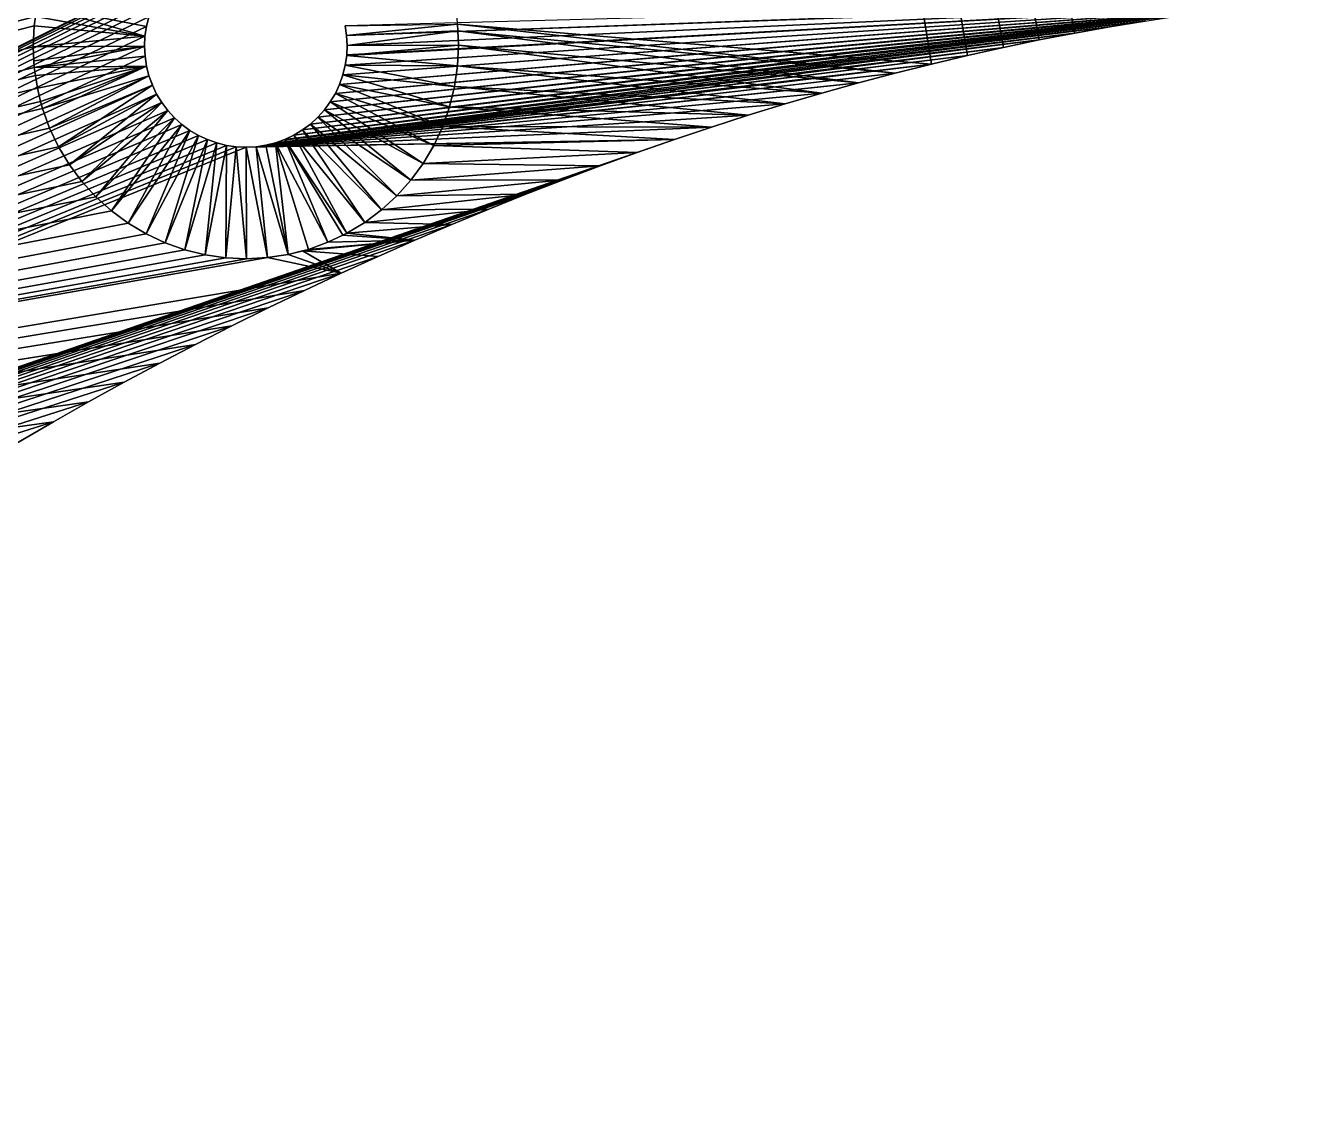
# Model space of a CAD drawing. Extents: x -90 to 90, y -51 to 49.
# Drawn here: x -31.41 to -11.93, y -34.65 to -18.43 of the extents above; entities that cross this region are included whole.
import ezdxf

# ---------------------------------------------------------------- set-up
doc = ezdxf.new("R2010")
doc.units = 0

msp = doc.modelspace()

# ---------------------------------------------------------------- linework, layer by layer
for points in [[(-17.731, -19.005, 0), (-24.889, -18.405, 0), (-28.577, 48.347, 0)], [(-17.185, -18.875, 0), (-17.731, -19.005, 0), (-28.577, 48.347, 0)], [(-16.642, -18.754, 0), (-17.185, -18.875, 0), (-28.577, 48.347, 0)], [(-16.102, -18.641, 0), (-16.642, -18.754, 0), (-28.577, 48.347, 0)], [(-15.566, -18.538, 0), (-16.102, -18.641, 0), (-28.577, 48.347, 0)], [(-15.034, -18.442, 0), (-15.566, -18.538, 0), (-28.577, 48.347, 0)], [(-14.506, -18.356, 0), (-15.034, -18.442, 0), (-28.577, 48.347, 0)], [(-66.986, -10.578, 2), (-63.477, -34.648, 2), (-8.425, 37.112, 2)], [(-63.477, -34.648, 2), (-8.514, 36.991, 2), (-8.425, 37.112, 2)], [(-63.477, -34.648, 2), (-8.591, 36.862, 2), (-8.514, 36.991, 2)], [(-63.477, -34.648, 2), (-8.654, 36.726, 2), (-8.591, 36.862, 2)], [(-63.477, -34.648, 2), (-8.704, 36.584, 2), (-8.654, 36.726, 2)], [(-63.477, -34.648, 2), (-8.74, 36.438, 2), (-8.704, 36.584, 2)], [(-63.477, -34.648, 2), (-8.762, 36.29, 2), (-8.74, 36.438, 2)], [(-63.477, -34.648, 2), (-8.768, 36.14, 2), (-8.762, 36.29, 2)], [(-63.477, -34.648, 2), (-8.761, 35.99, 2), (-8.768, 36.14, 2)], [(-63.477, -34.648, 2), (-8.738, 35.841, 2), (-8.761, 35.99, 2)], [(-63.477, -34.648, 2), (-8.701, 35.696, 2), (-8.738, 35.841, 2)], [(-63.477, -34.648, 2), (-8.65, 35.555, 2), (-8.701, 35.696, 2)], [(-63.477, -34.648, 2), (-8.585, 35.419, 2), (-8.65, 35.555, 2)], [(-63.477, -34.648, 2), (-8.507, 35.291, 2), (-8.585, 35.419, 2)], [(-63.477, -34.648, 2), (-8.418, 35.17, 2), (-8.507, 35.291, 2)], [(-63.477, -34.648, 2), (-8.316, 35.059, 2), (-8.418, 35.17, 2)], [(-63.477, -34.648, 2), (-8.205, 34.959, 2), (-8.316, 35.059, 2)], [(-63.477, -34.648, 2), (-2.705, 26.198, 2), (-8.205, 34.959, 2)], [(-63.477, -34.648, 2), (-28.812, -17.385, 2), (-2.705, 26.198, 2)], [(-28.724, -15.583, 0), (-77.166, -26.539, 0), (-68.439, -13.353, 0)], [(-29.03, -15.66, 0), (-29.326, -15.768, 0), (-83.747, -31.799, 0)], [(-29.03, -15.66, 0), (-83.747, -31.799, 0), (-77.166, -26.539, 0)], [(-29.326, -15.768, 0), (-29.611, -15.904, 0), (-83.747, -31.799, 0)], [(-28.724, -15.583, 0), (-29.03, -15.66, 0), (-77.166, -26.539, 0)], [(-29.611, -15.904, 0), (-29.809, -16.023, 0), (-83.747, -31.799, 0)], [(-29.809, -16.023, 0), (-29.881, -16.067, 0), (-83.747, -31.799, 0)], [(-29.881, -16.067, 0), (-29.942, -16.113, 0), (-83.747, -31.799, 0)], [(-29.942, -16.113, 0), (-30.133, -16.256, 0), (-83.747, -31.799, 0)], [(-30.133, -16.256, 0), (-30.283, -16.392, 0), (-83.747, -31.799, 0)], [(-30.283, -16.392, 0), (-30.366, -16.468, 0), (-83.747, -31.799, 0)], [(-30.366, -16.468, 0), (-30.444, -16.554, 0), (-83.747, -31.799, 0)], [(-30.444, -16.554, 0), (-30.577, -16.703), (-83.747, -31.799, 0)], [(-30.577, -16.703), (-30.708, -16.881), (-83.747, -31.799, 0)], [(-30.708, -16.881), (-30.764, -16.957, 0), (-83.747, -31.799, 0)], [(-30.764, -16.957, 0), (-30.82, -17.051, 0), (-83.747, -31.799, 0)], [(-30.82, -17.051, 0), (-30.925, -17.228, 0), (-83.747, -31.799, 0)], [(-30.925, -17.228, 0), (-31.025, -17.441, 0), (-83.747, -31.799, 0)], [(-31.025, -17.441, 0), (-31.059, -17.513, 0), (-83.747, -31.799, 0)], [(-31.059, -17.513, 0), (-31.164, -17.81, 0), (-83.747, -31.799, 0)], [(-63.477, -34.648, 2), (-28.94, -17.463, 2), (-28.812, -17.385, 2)], [(-63.477, -34.648, 2), (-29.061, -17.553, 2), (-28.94, -17.463, 2)], [(-63.477, -34.648, 2), (-29.171, -17.654, 2), (-29.061, -17.553, 2)], [(-63.477, -34.648, 2), (-29.272, -17.765, 2), (-29.171, -17.654, 2)], [(-31.164, -17.81, 0), (-31.239, -18.117, 0), (-83.747, -31.799, 0)], [(-63.477, -34.648, 2), (-29.361, -17.886, 2), (-29.272, -17.765, 2)], [(-63.477, -34.648, 2), (-29.438, -18.015, 2), (-29.361, -17.886, 2)], [(-63.477, -34.648, 2), (-29.501, -18.151, 2), (-29.438, -18.015, 2)], [(-26.67, -19.312, 2), (-12.948, -18.151, 2), (-12.438, -18.101, 2)], [(-26.62, -19.17, 2), (-26.67, -19.312, 2), (-12.438, -18.101, 2)], [(-26.62, -19.17, 2), (-12.438, -18.101, 2), (-11.934, -18.061, 2)], [(-26.584, -19.024, 2), (-26.62, -19.17, 2), (-11.934, -18.061, 2)], [(-26.586, -18.427, 2), (-26.563, -18.576, 2), (-10.941, -18.008, 2)], [(-26.562, -18.876, 2), (-26.584, -19.024, 2), (-11.934, -18.061, 2)], [(-26.563, -18.576, 2), (-11.435, -18.029, 2), (-10.941, -18.008, 2)], [(-26.563, -18.576, 2), (-26.555, -18.726, 2), (-11.435, -18.029, 2)], [(-26.562, -18.868, 2), (-11.934, -18.061, 2), (-11.435, -18.029, 2)], [(-26.555, -18.726, 2), (-26.562, -18.868, 2), (-11.435, -18.029, 2)], [(-26.562, -18.868, 2), (-26.562, -18.876, 2), (-11.934, -18.061, 2)], [(-31.239, -18.117, 0), (-31.264, -18.286, 0), (-83.747, -31.799, 0)], [(-31.264, -18.286, 0), (-83.353, -31.699, 0), (-83.747, -31.799, 0)], [(-31.264, -18.286, 0), (-31.284, -18.429, 0), (-83.353, -31.699, 0)], [(-63.477, -34.648, 2), (-29.551, -18.293, 2), (-29.501, -18.151, 2)], [(-63.477, -34.648, 2), (-29.587, -18.439, 2), (-29.551, -18.293, 2)], [(-29.609, -18.587, 1.2), (-31.284, -18.429, 0), (-31.264, -18.286, 0)], [(-29.609, -18.587, 1.2), (-31.264, -18.286, 0), (-31.239, -18.117, 0)], [(-31.239, -18.117, 0), (-29.551, -18.293, 1.2), (-29.587, -18.439, 1.2)], [(-31.239, -18.117, 0), (-29.587, -18.439, 1.2), (-29.609, -18.587, 1.2)], [(-29.551, -18.293, 2), (-29.587, -18.439, 2), (-29.587, -18.439, 1.2)], [(-29.551, -18.293, 2), (-29.587, -18.439, 1.2), (-29.551, -18.293, 1.2)], [(-26.899, -19.698, 2), (-14.506, -18.356, 2), (-13.982, -18.279, 2)], [(-26.81, -19.577, 2), (-26.899, -19.698, 2), (-13.982, -18.279, 2)], [(-26.81, -19.577, 2), (-13.982, -18.279, 2), (-13.463, -18.211, 2)], [(-26.733, -19.448, 2), (-26.81, -19.577, 2), (-13.463, -18.211, 2)], [(-26.733, -19.448, 2), (-13.463, -18.211, 2), (-12.948, -18.151, 2)], [(-26.67, -19.312, 2), (-26.733, -19.448, 2), (-12.948, -18.151, 2)], [(-31.284, -18.429, 0), (-31.298, -18.744, 0), (-83.353, -31.699, 0)], [(-63.477, -34.648, 2), (-29.609, -18.587, 2), (-29.587, -18.439, 2)], [(-29.609, -18.587, 1.2), (-31.298, -18.744, 0), (-31.284, -18.429, 0)], [(-29.587, -18.439, 2), (-29.609, -18.587, 2), (-29.609, -18.587, 1.2)], [(-29.587, -18.439, 2), (-29.609, -18.587, 1.2), (-29.587, -18.439, 1.2)], [(-27.11, -19.911, 2), (-15.566, -18.538, 2), (-15.034, -18.442, 2)], [(-27, -19.809, 2), (-27.11, -19.911, 2), (-15.034, -18.442, 2)], [(-27, -19.809, 2), (-15.034, -18.442, 2), (-14.506, -18.356, 2)], [(-26.899, -19.698, 2), (-27, -19.809, 2), (-14.506, -18.356, 2)], [(-24.889, -18.405, 0), (-26.563, -18.576, 1.2), (-26.586, -18.427, 1.2)], [(-26.563, -18.576, 1.2), (-26.563, -18.576, 2), (-26.586, -18.427, 2)], [(-26.563, -18.576, 1.2), (-26.586, -18.427, 2), (-26.586, -18.427, 1.2)], [(-26.563, -18.576, 1.2), (-24.889, -18.405, 0), (-24.884, -18.502, 0)], [(-18.279, -19.144, 0), (-24.884, -18.502, 0), (-24.889, -18.405, 0)], [(-17.731, -19.005, 0), (-18.279, -19.144, 0), (-24.889, -18.405, 0)], [(-15.566, -18.538, 0), (-15.034, -18.442, 0), (-15.034, -18.442, 2)], [(-15.566, -18.538, 0), (-15.034, -18.442, 2), (-15.566, -18.538, 2)], [(-15.034, -18.442, 0), (-14.506, -18.356, 0), (-14.506, -18.356, 2)], [(-15.034, -18.442, 0), (-14.506, -18.356, 2), (-15.034, -18.442, 2)], [(-63.477, -34.648, 2), (-29.615, -18.737, 2), (-29.609, -18.587, 2)], [(-29.609, -18.587, 1.2), (-29.615, -18.737, 1.2), (-31.298, -18.744, 0)], [(-29.609, -18.587, 2), (-29.615, -18.737, 2), (-29.615, -18.737, 1.2)], [(-29.609, -18.587, 2), (-29.615, -18.737, 1.2), (-29.609, -18.587, 1.2)], [(-27.359, -20.078, 2), (-16.642, -18.754, 2), (-16.102, -18.641, 2)], [(-27.231, -20, 2), (-27.359, -20.078, 2), (-16.102, -18.641, 2)], [(-27.231, -20, 2), (-16.102, -18.641, 2), (-15.566, -18.538, 2)], [(-27.11, -19.911, 2), (-27.231, -20, 2), (-15.566, -18.538, 2)], [(-24.884, -18.502, 0), (-26.555, -18.726, 1.2), (-26.563, -18.576, 1.2)], [(-26.555, -18.726, 1.2), (-26.555, -18.726, 2), (-26.563, -18.576, 2)], [(-26.555, -18.726, 1.2), (-26.563, -18.576, 2), (-26.563, -18.576, 1.2)], [(-24.884, -18.502, 0), (-24.872, -18.719, 0), (-26.555, -18.726, 1.2)], [(-18.83, -19.29, 0), (-24.872, -18.719, 0), (-24.884, -18.502, 0)], [(-18.279, -19.144, 0), (-18.83, -19.29, 0), (-24.884, -18.502, 0)], [(-16.642, -18.754, 0), (-16.102, -18.641, 0), (-16.102, -18.641, 2)], [(-16.642, -18.754, 0), (-16.102, -18.641, 2), (-16.642, -18.754, 2)], [(-16.102, -18.641, 0), (-15.566, -18.538, 0), (-15.566, -18.538, 2)], [(-16.102, -18.641, 0), (-15.566, -18.538, 2), (-16.102, -18.641, 2)], [(-31.298, -18.744, 0), (-31.282, -19.059, 0), (-83.353, -31.699, 0)], [(-63.477, -34.648, 2), (-29.608, -18.887, 2), (-29.615, -18.737, 2)], [(-63.477, -34.648, 2), (-29.585, -19.036, 2), (-29.608, -18.887, 2)], [(-31.287, -18.959, 0), (-31.298, -18.744, 0), (-29.615, -18.737, 1.2)], [(-31.298, -18.744, 0), (-31.287, -18.959, 0), (-31.282, -19.059, 0)], [(-31.287, -18.959, 0), (-29.615, -18.737, 1.2), (-31.282, -19.059, 0)], [(-29.615, -18.737, 1.2), (-29.608, -18.887, 1.2), (-31.282, -19.059, 0)], [(-31.282, -19.059, 0), (-29.608, -18.887, 1.2), (-29.585, -19.036, 1.2)], [(-29.615, -18.737, 1.2), (-29.615, -18.737, 2), (-29.608, -18.887, 2)], [(-29.615, -18.737, 1.2), (-29.608, -18.887, 2), (-29.608, -18.887, 1.2)], [(-29.608, -18.887, 1.2), (-29.608, -18.887, 2), (-29.585, -19.036, 2)], [(-29.608, -18.887, 1.2), (-29.585, -19.036, 2), (-29.585, -19.036, 1.2)], [(-27.495, -20.143, 2), (-27.525, -20.154, 2), (-17.185, -18.875, 2)], [(-17.731, -19.005, 2), (-17.185, -18.875, 2), (-27.525, -20.154, 2)], [(-27.495, -20.143, 2), (-17.185, -18.875, 2), (-16.642, -18.754, 2)], [(-27.359, -20.078, 2), (-27.495, -20.143, 2), (-16.642, -18.754, 2)], [(-26.562, -18.876, 2), (-26.562, -18.876, 1.2), (-26.584, -19.024, 1.2)], [(-26.562, -18.876, 2), (-26.584, -19.024, 1.2), (-26.584, -19.024, 2)], [(-24.887, -19.034, 0), (-26.584, -19.024, 1.2), (-26.562, -18.876, 1.2)], [(-24.872, -18.719, 0), (-24.887, -19.034, 0), (-26.562, -18.876, 1.2)], [(-24.872, -18.719, 0), (-26.562, -18.876, 1.2), (-26.555, -18.726, 1.2)], [(-26.562, -18.868, 2), (-26.555, -18.726, 2), (-26.555, -18.726, 1.2)], [(-26.555, -18.726, 1.2), (-26.562, -18.876, 1.2), (-26.562, -18.876, 2)], [(-26.562, -18.868, 2), (-26.555, -18.726, 1.2), (-26.562, -18.876, 2)], [(-19.384, -19.445, 0), (-24.887, -19.034, 0), (-24.872, -18.719, 0)], [(-18.83, -19.29, 0), (-19.384, -19.445, 0), (-24.872, -18.719, 0)], [(-17.731, -19.005, 0), (-17.185, -18.875, 0), (-17.185, -18.875, 2)], [(-17.731, -19.005, 0), (-17.185, -18.875, 2), (-17.731, -19.005, 2)], [(-17.185, -18.875, 0), (-16.642, -18.754, 0), (-16.642, -18.754, 2)], [(-17.185, -18.875, 0), (-16.642, -18.754, 2), (-17.185, -18.875, 2)], [(-31.282, -19.059, 0), (-31.264, -19.177, 0), (-83.353, -31.699, 0)], [(-63.477, -34.648, 2), (-29.548, -19.181, 2), (-29.585, -19.036, 2)], [(-29.585, -19.036, 1.2), (-31.264, -19.177, 0), (-31.282, -19.059, 0)], [(-29.585, -19.036, 1.2), (-31.234, -19.37, 0), (-31.264, -19.177, 0)], [(-31.184, -19.57, 0), (-31.234, -19.37, 0), (-29.585, -19.036, 1.2)], [(-31.184, -19.57, 0), (-29.585, -19.036, 1.2), (-31.157, -19.676, 0)], [(-29.585, -19.036, 1.2), (-29.548, -19.181, 1.2), (-31.157, -19.676, 0)], [(-29.585, -19.036, 1.2), (-29.585, -19.036, 2), (-29.548, -19.181, 2)], [(-29.585, -19.036, 1.2), (-29.548, -19.181, 2), (-29.548, -19.181, 1.2)], [(-18.279, -19.144, 2), (-17.731, -19.005, 2), (-27.768, -20.228, 2)], [(-27.636, -20.194, 2), (-27.768, -20.228, 2), (-17.731, -19.005, 2)], [(-27.525, -20.154, 2), (-27.636, -20.194, 2), (-17.731, -19.005, 2)], [(-26.584, -19.024, 2), (-26.584, -19.024, 1.2), (-26.62, -19.17, 1.2)], [(-26.584, -19.024, 2), (-26.62, -19.17, 1.2), (-26.62, -19.17, 2)], [(-24.932, -19.346, 0), (-26.62, -19.17, 1.2), (-26.584, -19.024, 1.2)], [(-24.887, -19.034, 0), (-24.932, -19.346, 0), (-26.584, -19.024, 1.2)], [(-19.939, -19.608, 0), (-24.932, -19.346, 0), (-24.887, -19.034, 0)], [(-19.384, -19.445, 0), (-19.939, -19.608, 0), (-24.887, -19.034, 0)], [(-18.279, -19.144, 0), (-17.731, -19.005, 0), (-17.731, -19.005, 2)], [(-18.279, -19.144, 0), (-17.731, -19.005, 2), (-18.279, -19.144, 2)], [(-31.264, -19.177, 0), (-31.234, -19.37, 0), (-83.353, -31.699, 0)], [(-63.477, -34.648, 2), (-29.497, -19.322, 2), (-29.548, -19.181, 2)], [(-31.049, -19.972, 0), (-31.157, -19.676, 0), (-29.548, -19.181, 1.2)], [(-31.049, -19.972, 0), (-29.548, -19.181, 1.2), (-29.497, -19.322, 1.2)], [(-29.497, -19.322, 2), (-29.497, -19.321, 2), (-29.548, -19.181, 2)], [(-29.548, -19.181, 1.2), (-29.548, -19.181, 2), (-29.497, -19.321, 2)], [(-29.497, -19.321, 2), (-29.497, -19.322, 1.2), (-29.548, -19.181, 1.2)], [(-18.279, -19.144, 2), (-27.768, -20.228, 2), (-27.781, -20.231, 2)], [(-18.83, -19.29, 2), (-18.279, -19.144, 2), (-27.781, -20.231, 2)], [(-26.62, -19.17, 2), (-26.62, -19.17, 1.2), (-26.67, -19.312, 1.2)], [(-26.62, -19.17, 2), (-26.67, -19.312, 1.2), (-26.67, -19.312, 2)], [(-25.007, -19.653, 0), (-26.67, -19.312, 1.2), (-26.62, -19.17, 1.2)], [(-24.932, -19.346, 0), (-25.007, -19.653, 0), (-26.62, -19.17, 1.2)], [(-18.83, -19.29, 0), (-18.279, -19.144, 0), (-18.279, -19.144, 2)], [(-18.83, -19.29, 0), (-18.279, -19.144, 2), (-18.83, -19.29, 2)], [(-31.234, -19.37, 0), (-31.184, -19.57, 0), (-83.353, -31.699, 0)], [(-63.477, -34.648, 2), (-29.432, -19.458, 2), (-29.497, -19.322, 2)], [(-63.477, -34.648, 2), (-29.354, -19.586, 2), (-29.432, -19.458, 2)], [(-29.497, -19.322, 1.2), (-30.913, -20.257, 0), (-31.049, -19.972, 0)], [(-29.497, -19.322, 1.2), (-29.432, -19.458, 1.2), (-30.913, -20.257, 0)], [(-29.432, -19.458, 1.2), (-30.75, -20.527, 0), (-30.913, -20.257, 0)], [(-29.432, -19.458, 1.2), (-29.354, -19.586, 1.2), (-30.75, -20.527, 0)], [(-29.497, -19.321, 2), (-29.497, -19.322, 2), (-29.497, -19.322, 1.2)], [(-29.432, -19.458, 2), (-29.432, -19.458, 1.2), (-29.497, -19.322, 1.2)], [(-29.432, -19.458, 2), (-29.497, -19.322, 1.2), (-29.497, -19.322, 2)], [(-29.354, -19.586, 2), (-29.354, -19.586, 1.2), (-29.432, -19.458, 1.2)], [(-29.354, -19.586, 2), (-29.432, -19.458, 1.2), (-29.432, -19.458, 2)], [(-18.83, -19.29, 2), (-27.781, -20.231, 2), (-27.93, -20.254, 2)], [(-19.384, -19.445, 2), (-18.83, -19.29, 2), (-27.93, -20.254, 2)], [(-19.939, -19.608, 2), (-19.384, -19.445, 2), (-27.93, -20.254, 2)], [(-26.733, -19.448, 2), (-26.733, -19.448, 1.2), (-26.81, -19.577, 1.2)], [(-26.733, -19.448, 2), (-26.81, -19.577, 1.2), (-26.81, -19.577, 2)], [(-25.246, -20.235, 0), (-26.81, -19.577, 1.2), (-26.733, -19.448, 1.2)], [(-26.67, -19.312, 2), (-26.67, -19.312, 1.2), (-26.733, -19.448, 1.2)], [(-26.67, -19.312, 2), (-26.733, -19.448, 1.2), (-26.733, -19.448, 2)], [(-25.112, -19.95, 0), (-26.733, -19.448, 1.2), (-26.67, -19.312, 1.2)], [(-25.112, -19.95, 0), (-25.246, -20.235, 0), (-26.733, -19.448, 1.2)], [(-25.007, -19.653, 0), (-25.112, -19.95, 0), (-26.67, -19.312, 1.2)], [(-20.496, -19.779, 0), (-25.007, -19.653, 0), (-24.932, -19.346, 0)], [(-19.939, -19.608, 0), (-20.496, -19.779, 0), (-24.932, -19.346, 0)], [(-19.939, -19.608, 0), (-19.384, -19.445, 0), (-19.384, -19.445, 2)], [(-19.939, -19.608, 0), (-19.384, -19.445, 2), (-19.939, -19.608, 2)], [(-19.384, -19.445, 0), (-18.83, -19.29, 0), (-18.83, -19.29, 2)], [(-19.384, -19.445, 0), (-18.83, -19.29, 2), (-19.384, -19.445, 2)], [(-31.184, -19.57, 0), (-31.157, -19.676, 0), (-83.353, -31.699, 0)], [(-63.477, -34.648, 2), (-29.265, -19.707, 2), (-29.354, -19.586, 2)], [(-29.354, -19.586, 1.2), (-30.561, -20.779, 0), (-30.75, -20.527, 0)], [(-29.354, -19.586, 1.2), (-29.265, -19.707, 1.2), (-30.561, -20.779, 0)], [(-29.265, -19.707, 2), (-29.265, -19.707, 1.2), (-29.354, -19.586, 1.2)], [(-29.265, -19.707, 2), (-29.354, -19.586, 1.2), (-29.354, -19.586, 2)], [(-20.496, -19.779, 2), (-19.939, -19.608, 2), (-27.93, -20.254, 2)], [(-26.81, -19.577, 2), (-26.81, -19.577, 1.2), (-26.899, -19.698, 1.2)], [(-26.81, -19.577, 2), (-26.899, -19.698, 1.2), (-26.899, -19.698, 2)], [(-25.407, -20.506, 0), (-26.899, -19.698, 1.2), (-26.81, -19.577, 1.2)], [(-25.246, -20.235, 0), (-25.407, -20.506, 0), (-26.81, -19.577, 1.2)], [(-21.054, -19.959, 0), (-25.112, -19.95, 0), (-25.007, -19.653, 0)], [(-20.496, -19.779, 0), (-21.054, -19.959, 0), (-25.007, -19.653, 0)], [(-20.496, -19.779, 0), (-19.939, -19.608, 0), (-19.939, -19.608, 2)], [(-20.496, -19.779, 0), (-19.939, -19.608, 2), (-20.496, -19.779, 2)], [(-31.157, -19.676, 0), (-31.049, -19.972, 0), (-83.353, -31.699, 0)], [(-63.477, -34.648, 2), (-29.163, -19.817, 2), (-29.265, -19.707, 2)], [(-63.477, -34.648, 2), (-29.052, -19.918, 2), (-29.163, -19.817, 2)], [(-29.265, -19.707, 1.2), (-30.349, -21.012, 0), (-30.561, -20.779, 0)], [(-29.265, -19.707, 1.2), (-29.163, -19.817, 1.2), (-30.349, -21.012, 0)], [(-29.163, -19.817, 1.2), (-30.114, -21.223, 0), (-30.349, -21.012, 0)], [(-29.163, -19.817, 1.2), (-29.052, -19.918, 1.2), (-30.114, -21.223, 0)], [(-29.163, -19.817, 2), (-29.163, -19.817, 1.2), (-29.265, -19.707, 1.2)], [(-29.163, -19.817, 2), (-29.265, -19.707, 1.2), (-29.265, -19.707, 2)], [(-29.052, -19.918, 2), (-29.052, -19.918, 1.2), (-29.163, -19.817, 1.2)], [(-29.052, -19.918, 2), (-29.163, -19.817, 1.2), (-29.163, -19.817, 2)], [(-21.054, -19.959, 2), (-20.496, -19.779, 2), (-27.93, -20.254, 2)], [(-27, -19.809, 2), (-27, -19.809, 1.2), (-27.11, -19.911, 1.2)], [(-27, -19.809, 2), (-27.11, -19.911, 1.2), (-27.11, -19.911, 2)], [(-25.805, -20.995, 0), (-27.11, -19.911, 1.2), (-27, -19.809, 1.2)], [(-26.899, -19.698, 2), (-26.899, -19.698, 1.2), (-27, -19.809, 1.2)], [(-26.899, -19.698, 2), (-27, -19.809, 1.2), (-27, -19.809, 2)], [(-25.594, -20.76, 0), (-27, -19.809, 1.2), (-26.899, -19.698, 1.2)], [(-25.594, -20.76, 0), (-25.805, -20.995, 0), (-27, -19.809, 1.2)], [(-25.407, -20.506, 0), (-25.594, -20.76, 0), (-26.899, -19.698, 1.2)], [(-21.054, -19.959, 0), (-20.496, -19.779, 0), (-20.496, -19.779, 2)], [(-21.054, -19.959, 0), (-20.496, -19.779, 2), (-21.054, -19.959, 2)], [(-31.049, -19.972, 0), (-30.913, -20.257, 0), (-83.353, -31.699, 0)], [(-63.477, -34.648, 2), (-28.931, -20.007, 2), (-29.052, -19.918, 2)], [(-63.477, -34.648, 2), (-28.802, -20.084, 2), (-28.931, -20.007, 2)], [(-29.052, -19.918, 1.2), (-29.86, -21.41, 0), (-30.114, -21.223, 0)], [(-29.052, -19.918, 1.2), (-28.931, -20.007, 1.2), (-29.86, -21.41, 0)], [(-28.931, -20.007, 1.2), (-29.589, -21.571, 0), (-29.86, -21.41, 0)], [(-28.931, -20.007, 1.2), (-28.802, -20.084, 1.2), (-29.589, -21.571, 0)], [(-28.931, -20.007, 2), (-28.931, -20.007, 1.2), (-29.052, -19.918, 1.2)], [(-28.931, -20.007, 2), (-29.052, -19.918, 1.2), (-29.052, -19.918, 2)], [(-28.802, -20.084, 2), (-28.802, -20.084, 1.2), (-28.931, -20.007, 1.2)], [(-28.802, -20.084, 2), (-28.931, -20.007, 1.2), (-28.931, -20.007, 2)], [(-21.613, -20.146, 2), (-21.054, -19.959, 2), (-27.93, -20.254, 2)], [(-27.231, -20, 2), (-27.231, -20, 1.2), (-27.359, -20.078, 1.2)], [(-27.231, -20, 2), (-27.359, -20.078, 1.2), (-27.359, -20.078, 2)], [(-26.29, -21.396, 0), (-27.359, -20.078, 1.2), (-27.231, -20, 1.2)], [(-27.11, -19.911, 2), (-27.11, -19.911, 1.2), (-27.231, -20, 1.2)], [(-27.11, -19.911, 2), (-27.231, -20, 1.2), (-27.231, -20, 2)], [(-26.038, -21.208, 0), (-27.231, -20, 1.2), (-27.11, -19.911, 1.2)], [(-26.038, -21.208, 0), (-26.29, -21.396, 0), (-27.231, -20, 1.2)], [(-25.805, -20.995, 0), (-26.038, -21.208, 0), (-27.11, -19.911, 1.2)], [(-21.613, -20.146, 0), (-25.246, -20.235, 0), (-25.112, -19.95, 0)], [(-21.054, -19.959, 0), (-21.613, -20.146, 0), (-25.112, -19.95, 0)], [(-21.613, -20.146, 0), (-21.054, -19.959, 0), (-21.054, -19.959, 2)], [(-21.613, -20.146, 0), (-21.054, -19.959, 2), (-21.613, -20.146, 2)], [(-63.477, -34.648, 2), (-28.666, -20.147, 2), (-28.802, -20.084, 2)], [(-63.477, -34.648, 2), (-22.173, -20.34, 2), (-21.613, -20.146, 2)], [(-63.477, -34.648, 2), (-21.613, -20.146, 2), (-28.08, -20.262, 2)], [(-63.477, -34.648, 2), (-28.524, -20.197, 2), (-28.666, -20.147, 2)], [(-63.477, -34.648, 2), (-28.378, -20.233, 2), (-28.524, -20.197, 2)], [(-63.477, -34.648, 2), (-28.23, -20.255, 2), (-28.378, -20.233, 2)], [(-28.802, -20.084, 1.2), (-29.304, -21.705, 0), (-29.589, -21.571, 0)], [(-28.802, -20.084, 1.2), (-28.666, -20.147, 1.2), (-29.304, -21.705, 0)], [(-28.666, -20.147, 1.2), (-29.007, -21.81, 0), (-29.304, -21.705, 0)], [(-28.666, -20.147, 1.2), (-28.524, -20.197, 1.2), (-29.007, -21.81, 0)], [(-28.524, -20.197, 1.2), (-28.7, -21.885, 0), (-29.007, -21.81, 0)], [(-28.666, -20.147, 2), (-28.666, -20.147, 1.2), (-28.802, -20.084, 1.2)], [(-28.666, -20.147, 2), (-28.802, -20.084, 1.2), (-28.802, -20.084, 2)], [(-28.524, -20.197, 1.2), (-28.378, -20.233, 1.2), (-28.7, -21.885, 0)], [(-28.378, -20.233, 1.2), (-28.388, -21.93, 0), (-28.7, -21.885, 0)], [(-28.524, -20.197, 2), (-28.524, -20.197, 1.2), (-28.666, -20.147, 1.2)], [(-28.524, -20.197, 2), (-28.666, -20.147, 1.2), (-28.666, -20.147, 2)], [(-28.378, -20.233, 2), (-28.378, -20.233, 1.2), (-28.524, -20.197, 1.2)], [(-28.378, -20.233, 2), (-28.524, -20.197, 1.2), (-28.524, -20.197, 2)], [(-28.378, -20.233, 1.2), (-28.23, -20.255, 1.2), (-28.388, -21.93, 0)], [(-28.378, -20.233, 2), (-28.23, -20.255, 2), (-28.23, -20.255, 1.2)], [(-28.378, -20.233, 2), (-28.23, -20.255, 1.2), (-28.378, -20.233, 1.2)], [(-21.613, -20.146, 2), (-27.93, -20.254, 2), (-28.08, -20.262, 2)], [(-27.93, -20.254, 2), (-27.93, -20.254, 1.2), (-28.08, -20.262, 1.2)], [(-27.93, -20.254, 2), (-28.08, -20.262, 1.2), (-28.08, -20.262, 2)], [(-27.758, -21.928, 0), (-28.08, -20.262, 1.2), (-27.93, -20.254, 1.2)], [(-27.781, -20.231, 2), (-27.781, -20.231, 1.2), (-27.93, -20.254, 1.2)], [(-27.781, -20.231, 2), (-27.93, -20.254, 1.2), (-27.93, -20.254, 2)], [(-27.447, -21.88, 0), (-27.93, -20.254, 1.2), (-27.781, -20.231, 1.2)], [(-27.447, -21.88, 0), (-27.758, -21.928, 0), (-27.93, -20.254, 1.2)], [(-27.781, -20.231, 2), (-27.768, -20.228, 2), (-27.636, -20.194, 2)], [(-27.636, -20.194, 2), (-27.636, -20.194, 1.2), (-27.781, -20.231, 1.2)], [(-27.636, -20.194, 2), (-27.781, -20.231, 1.2), (-27.781, -20.231, 2)], [(-27.447, -21.88, 0), (-27.781, -20.231, 1.2), (-27.636, -20.194, 1.2)], [(-27.636, -20.194, 2), (-27.525, -20.154, 2), (-27.495, -20.143, 2)], [(-27.495, -20.143, 2), (-27.495, -20.143, 1.2), (-27.636, -20.194, 1.2)], [(-27.495, -20.143, 2), (-27.636, -20.194, 1.2), (-27.636, -20.194, 2)], [(-26.845, -21.695, 0), (-27.636, -20.194, 1.2), (-27.495, -20.143, 1.2)], [(-27.447, -21.88, 0), (-27.636, -20.194, 1.2), (-27.141, -21.803, 0)], [(-26.845, -21.695, 0), (-27.141, -21.803, 0), (-27.636, -20.194, 1.2)], [(-27.359, -20.078, 2), (-27.359, -20.078, 1.2), (-27.495, -20.143, 1.2)], [(-27.359, -20.078, 2), (-27.495, -20.143, 1.2), (-27.495, -20.143, 2)], [(-27.495, -20.143, 1.2), (-27.359, -20.078, 1.2), (-26.56, -21.559, 0)], [(-26.619, -21.587, 0), (-26.845, -21.695, 0), (-27.495, -20.143, 1.2)], [(-26.619, -21.587, 0), (-27.495, -20.143, 1.2), (-26.56, -21.559, 0)], [(-26.29, -21.396, 0), (-26.56, -21.559, 0), (-27.359, -20.078, 1.2)], [(-22.173, -20.34, 0), (-25.407, -20.506, 0), (-25.246, -20.235, 0)], [(-21.613, -20.146, 0), (-22.173, -20.34, 0), (-25.246, -20.235, 0)], [(-22.173, -20.34, 0), (-21.613, -20.146, 0), (-21.613, -20.146, 2)], [(-22.173, -20.34, 0), (-21.613, -20.146, 2), (-22.173, -20.34, 2)], [(-30.913, -20.257, 0), (-30.75, -20.527, 0), (-83.353, -31.699, 0)], [(-63.477, -34.648, 2), (-28.08, -20.262, 2), (-28.23, -20.255, 2)], [(-63.477, -34.648, 2), (-22.733, -20.543, 2), (-22.173, -20.34, 2)], [(-28.23, -20.255, 1.2), (-28.073, -21.944, 0), (-28.388, -21.93, 0)], [(-28.23, -20.255, 2), (-28.08, -20.262, 2), (-28.08, -20.262, 1.2)], [(-28.23, -20.255, 2), (-28.08, -20.262, 1.2), (-28.23, -20.255, 1.2)], [(-28.23, -20.255, 1.2), (-28.08, -20.262, 1.2), (-28.073, -21.944, 0)], [(-27.758, -21.928, 0), (-28.073, -21.944, 0), (-28.08, -20.262, 1.2)], [(-22.173, -20.34, 0), (-22.733, -20.543, 0), (-25.407, -20.506, 0)], [(-22.733, -20.543, 0), (-22.173, -20.34, 0), (-22.173, -20.34, 2)], [(-22.733, -20.543, 0), (-22.173, -20.34, 2), (-22.733, -20.543, 2)], [(-30.75, -20.527, 0), (-30.561, -20.779, 0), (-83.353, -31.699, 0)], [(-63.477, -34.648, 2), (-23.294, -20.753, 2), (-22.733, -20.543, 2)], [(-22.733, -20.543, 0), (-25.594, -20.76, 0), (-25.407, -20.506, 0)], [(-22.733, -20.543, 0), (-23.294, -20.753, 0), (-25.594, -20.76, 0)], [(-23.294, -20.753, 0), (-22.733, -20.543, 0), (-22.733, -20.543, 2)], [(-23.294, -20.753, 0), (-22.733, -20.543, 2), (-23.294, -20.753, 2)], [(-30.561, -20.779, 0), (-30.349, -21.012, 0), (-83.353, -31.699, 0)], [(-63.477, -34.648, 2), (-23.854, -20.97, 2), (-23.294, -20.753, 2)], [(-23.294, -20.753, 0), (-23.854, -20.97, 0), (-25.805, -20.995, 0)], [(-23.294, -20.753, 0), (-25.805, -20.995, 0), (-25.594, -20.76, 0)], [(-23.854, -20.97, 0), (-23.294, -20.753, 0), (-23.294, -20.753, 2)], [(-23.854, -20.97, 0), (-23.294, -20.753, 2), (-23.854, -20.97, 2)], [(-30.349, -21.012, 0), (-30.114, -21.223, 0), (-83.353, -31.699, 0)], [(-63.477, -34.648, 2), (-24.414, -21.194, 2), (-23.854, -20.97, 2)], [(-23.854, -20.97, 0), (-24.414, -21.194, 0), (-26.038, -21.208, 0)], [(-23.854, -20.97, 0), (-26.038, -21.208, 0), (-25.805, -20.995, 0)], [(-24.414, -21.194, 0), (-23.854, -20.97, 0), (-23.854, -20.97, 2)], [(-24.414, -21.194, 0), (-23.854, -20.97, 2), (-24.414, -21.194, 2)], [(-30.114, -21.223, 0), (-29.86, -21.41, 0), (-83.353, -31.699, 0)], [(-63.477, -34.648, 2), (-24.973, -21.426, 2), (-24.414, -21.194, 2)], [(-24.414, -21.194, 0), (-24.973, -21.426, 0), (-26.29, -21.396, 0)], [(-24.414, -21.194, 0), (-26.29, -21.396, 0), (-26.038, -21.208, 0)], [(-24.973, -21.426, 0), (-24.414, -21.194, 0), (-24.414, -21.194, 2)], [(-24.973, -21.426, 0), (-24.414, -21.194, 2), (-24.973, -21.426, 2)], [(-29.86, -21.41, 0), (-29.589, -21.571, 0), (-83.353, -31.699, 0)], [(-24.973, -21.426, 0), (-26.56, -21.559, 0), (-26.29, -21.396, 0)], [(-29.589, -21.571, 0), (-29.304, -21.705, 0), (-83.353, -31.699, 0)], [(-63.477, -34.648, 2), (-25.532, -21.665, 2), (-24.973, -21.426, 2)], [(-26.845, -21.695, 0), (-26.619, -21.587, 0), (-25.532, -21.665, 0)], [(-25.532, -21.665, 0), (-26.619, -21.587, 0), (-26.56, -21.559, 0)], [(-24.973, -21.426, 0), (-25.532, -21.665, 0), (-26.56, -21.559, 0)], [(-25.532, -21.665, 0), (-24.973, -21.426, 0), (-24.973, -21.426, 2)], [(-25.532, -21.665, 0), (-24.973, -21.426, 2), (-25.532, -21.665, 2)], [(-29.304, -21.705, 0), (-29.007, -21.81, 0), (-83.353, -31.699, 0)], [(-29.007, -21.81, 0), (-28.7, -21.885, 0), (-83.353, -31.699, 0)], [(-63.477, -34.648, 2), (-26.089, -21.91, 2), (-25.532, -21.665, 2)], [(-27.141, -21.803, 0), (-27.23, -21.825, 0), (-27.447, -21.88, 0)], [(-25.532, -21.665, 0), (-26.089, -21.91, 0), (-27.23, -21.825, 0)], [(-27.141, -21.803, 0), (-25.532, -21.665, 0), (-27.23, -21.825, 0)], [(-27.141, -21.803, 0), (-26.845, -21.695, 0), (-25.532, -21.665, 0)], [(-26.089, -21.91, 0), (-25.532, -21.665, 0), (-25.532, -21.665, 2)], [(-26.089, -21.91, 0), (-25.532, -21.665, 2), (-26.089, -21.91, 2)], [(-28.7, -21.885, 0), (-28.388, -21.93, 0), (-83.353, -31.699, 0)], [(-27.758, -21.928, 0), (-26.644, -22.163, 0), (-83.353, -31.699, 0)], [(-28.073, -21.944, 0), (-27.758, -21.928, 0), (-83.353, -31.699, 0)], [(-28.388, -21.93, 0), (-28.073, -21.944, 0), (-83.353, -31.699, 0)], [(-63.477, -34.648, 2), (-26.644, -22.163, 2), (-26.089, -21.91, 2)], [(-27.758, -21.928, 0), (-27.447, -21.88, 0), (-26.644, -22.163, 0)], [(-27.447, -21.88, 0), (-27.23, -21.825, 0), (-26.644, -22.163, 0)], [(-27.23, -21.825, 0), (-26.089, -21.91, 0), (-26.644, -22.163, 0)], [(-26.644, -22.163, 0), (-26.089, -21.91, 0), (-26.089, -21.91, 2)], [(-26.644, -22.163, 0), (-26.089, -21.91, 2), (-26.644, -22.163, 2)], [(-26.644, -22.163, 0), (-27.197, -22.422, 0), (-83.353, -31.699, 0)], [(-63.477, -34.648, 2), (-27.197, -22.422, 2), (-26.644, -22.163, 2)], [(-27.197, -22.422, 0), (-26.644, -22.163, 0), (-26.644, -22.163, 2)], [(-27.197, -22.422, 0), (-26.644, -22.163, 2), (-27.197, -22.422, 2)], [(-27.197, -22.422, 0), (-27.748, -22.687, 0), (-83.353, -31.699, 0)], [(-63.477, -34.648, 2), (-27.748, -22.687, 2), (-27.197, -22.422, 2)], [(-27.748, -22.687, 0), (-27.197, -22.422, 0), (-27.197, -22.422, 2)], [(-27.748, -22.687, 0), (-27.197, -22.422, 2), (-27.748, -22.687, 2)], [(-27.748, -22.687, 0), (-28.297, -22.959, 0), (-83.353, -31.699, 0)], [(-63.477, -34.648, 2), (-28.297, -22.959, 2), (-27.748, -22.687, 2)], [(-28.297, -22.959, 0), (-27.748, -22.687, 0), (-27.748, -22.687, 2)], [(-28.297, -22.959, 0), (-27.748, -22.687, 2), (-28.297, -22.959, 2)], [(-28.297, -22.959, 0), (-82.95, -31.637), (-83.353, -31.699, 0)], [(-28.297, -22.959, 0), (-28.843, -23.237, 0), (-82.95, -31.637)], [(-63.477, -34.648, 2), (-28.843, -23.237, 2), (-28.297, -22.959, 2)], [(-28.843, -23.237, 0), (-28.297, -22.959, 0), (-28.297, -22.959, 2)], [(-28.843, -23.237, 0), (-28.297, -22.959, 2), (-28.843, -23.237, 2)], [(-28.843, -23.237, 0), (-29.385, -23.521, 0), (-82.95, -31.637)], [(-63.477, -34.648, 2), (-29.385, -23.521, 2), (-28.843, -23.237, 2)], [(-29.385, -23.521, 0), (-28.843, -23.237, 0), (-28.843, -23.237, 2)], [(-29.385, -23.521, 0), (-28.843, -23.237, 2), (-29.385, -23.521, 2)], [(-29.385, -23.521, 0), (-29.925, -23.81, 0), (-82.95, -31.637)], [(-63.477, -34.648, 2), (-29.925, -23.81, 2), (-29.385, -23.521, 2)], [(-29.925, -23.81, 0), (-29.385, -23.521, 0), (-29.385, -23.521, 2)], [(-29.925, -23.81, 0), (-29.385, -23.521, 2), (-29.925, -23.81, 2)], [(-29.925, -23.81, 0), (-30.46, -24.106, 0), (-82.95, -31.637)], [(-63.477, -34.648, 2), (-30.46, -24.106, 2), (-29.925, -23.81, 2)], [(-30.46, -24.106, 0), (-29.925, -23.81, 0), (-29.925, -23.81, 2)], [(-30.46, -24.106, 0), (-29.925, -23.81, 2), (-30.46, -24.106, 2)], [(-30.46, -24.106, 0), (-30.992, -24.407, 0), (-82.95, -31.637)], [(-63.477, -34.648, 2), (-30.992, -24.407, 2), (-30.46, -24.106, 2)], [(-30.992, -24.407, 0), (-30.46, -24.106, 0), (-30.46, -24.106, 2)], [(-30.992, -24.407, 0), (-30.46, -24.106, 2), (-30.992, -24.407, 2)], [(-30.992, -24.407, 0), (-31.519, -24.713, 0), (-82.95, -31.637)], [(-63.477, -34.648, 2), (-31.519, -24.713, 2), (-30.992, -24.407, 2)], [(-31.519, -24.713, 0), (-30.992, -24.407, 0), (-30.992, -24.407, 2)], [(-31.519, -24.713, 0), (-30.992, -24.407, 2), (-31.519, -24.713, 2)]]:
    msp.add_3dface(points)

doc.saveas('drawing.dxf')
